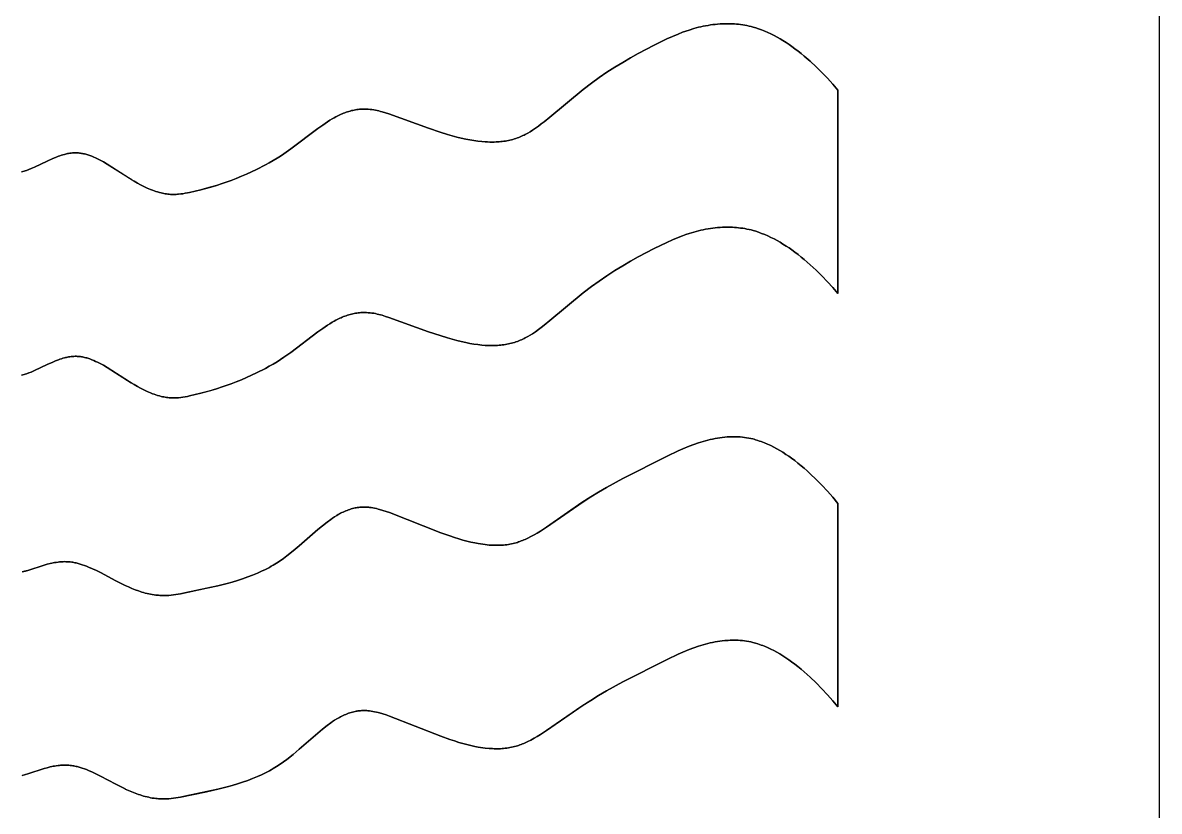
# Model space of a CAD drawing. Header units: feet. Extents: x 0 to 1.5, y 93.18 to 96.08.
# Drawn here: x 1.125 to 1.5, y 95.1123 to 95.3725 of the extents above; entities that cross this region are included whole.
import ezdxf

# ---------------------------------------------------------------- set-up
doc = ezdxf.new("R2010")
doc.units = ezdxf.units.FT
doc.header["$MEASUREMENT"] = 0
doc.layers.add('Default', color=7, linetype='Continuous', true_color=0x000000)

msp = doc.modelspace()

# ---------------------------------------------------------------- linework, layer by layer
at = {"layer": 'Default'}
msp.add_lwpolyline([(0, 96), (1.5, 96), (1.5, 93.33333), (0, 93.33333)], close=True, dxfattribs=at)
for points in [[(1.12464, 95.3233), (1.12505, 95.3234), (1.12546, 95.32352), (1.12585, 95.32364), (1.12624, 95.32376), (1.12701, 95.32404), (1.12777, 95.32433), (1.12885, 95.32479), (1.13306, 95.32679), (1.13491, 95.32764), (1.13584, 95.32804), (1.13679, 95.3284), (1.13727, 95.32857), (1.13776, 95.32873), (1.13824, 95.32888), (1.13873, 95.32902), (1.13908, 95.3291), (1.13942, 95.32918), (1.13977, 95.32926), (1.14011, 95.32932), (1.14055, 95.32939), (1.14099, 95.32944), (1.14142, 95.32948), (1.14186, 95.32951), (1.1423, 95.32952), (1.14252, 95.32952), (1.14274, 95.32952), (1.14296, 95.32951), (1.14318, 95.3295), (1.1434, 95.32948), (1.1437, 95.32946), (1.14405, 95.32941), (1.1444, 95.32936), (1.14475, 95.3293), (1.14509, 95.32923), (1.14543, 95.32915), (1.14577, 95.32907), (1.14611, 95.32898), (1.14644, 95.32888), (1.14678, 95.32877), (1.14711, 95.32865), (1.14777, 95.32841), (1.14842, 95.32814), (1.14906, 95.32786), (1.1497, 95.32756), (1.15032, 95.32725), (1.15096, 95.32691), (1.1516, 95.32656), (1.15287, 95.32583), (1.16078, 95.3208), (1.16081, 95.32079), (1.16181, 95.32018), (1.16285, 95.31957), (1.16391, 95.31899), (1.16499, 95.31843), (1.16609, 95.31791), (1.16665, 95.31766), (1.16721, 95.31743), (1.16778, 95.31721), (1.16834, 95.317), (1.16892, 95.3168), (1.16949, 95.31662), (1.17008, 95.31645), (1.17066, 95.31631), (1.17109, 95.31621), (1.17152, 95.31612), (1.17196, 95.31604), (1.17239, 95.31598), (1.17283, 95.31592), (1.17327, 95.31588), (1.17371, 95.31584), (1.17415, 95.31582), (1.17453, 95.31581), (1.1749, 95.31581), (1.17527, 95.31582), (1.17565, 95.31583), (1.17602, 95.31586), (1.17639, 95.31589), (1.17714, 95.31596), (1.17788, 95.31606), (1.17862, 95.31618), (1.17936, 95.31631), (1.18008, 95.31646), (1.18193, 95.31688), (1.18376, 95.31734), (1.18709, 95.31825), (1.18896, 95.31881), (1.19081, 95.31941), (1.19375, 95.32046), (1.19547, 95.32112), (1.19717, 95.32181), (1.19885, 95.32254), (1.20052, 95.32329), (1.20214, 95.32406), (1.20505, 95.32554), (1.20635, 95.32624), (1.20764, 95.32697), (1.2089, 95.32774), (1.21006, 95.32848), (1.2112, 95.32924), (1.21344, 95.33083), (1.22235, 95.33755), (1.22397, 95.33871), (1.22552, 95.33975), (1.22631, 95.34026), (1.22711, 95.34074), (1.22772, 95.34109), (1.22835, 95.34144), (1.22898, 95.34176), (1.22962, 95.34207), (1.23004, 95.34226), (1.23045, 95.34244), (1.23087, 95.34261), (1.23129, 95.34278), (1.23172, 95.34293), (1.23215, 95.34308), (1.23258, 95.34321), (1.23302, 95.34333), (1.23346, 95.34345), (1.2339, 95.34355), (1.23434, 95.34364), (1.23479, 95.34373), (1.23524, 95.3438), (1.23568, 95.34385), (1.23614, 95.3439), (1.23659, 95.34393), (1.23661, 95.34394), (1.23722, 95.34396), (1.23782, 95.34397), (1.23842, 95.34396), (1.23902, 95.34392), (1.23962, 95.34387), (1.24022, 95.3438), (1.24082, 95.34371), (1.24141, 95.3436), (1.24197, 95.34348), (1.24253, 95.34335), (1.24309, 95.34321), (1.24364, 95.34305), (1.24475, 95.34272), (1.24583, 95.34236), (1.25884, 95.33764), (1.26276, 95.33635), (1.2652, 95.33559), (1.2682, 95.33475), (1.26971, 95.33437), (1.27122, 95.33404), (1.27252, 95.33378), (1.27382, 95.33356), (1.27514, 95.33337), (1.27645, 95.33323), (1.27759, 95.33315), (1.27836, 95.33311), (1.27912, 95.33309), (1.27989, 95.33308), (1.28054, 95.33309), (1.28119, 95.33311), (1.2817, 95.33314), (1.28221, 95.33317), (1.28272, 95.33322), (1.28323, 95.33327), (1.28374, 95.33334), (1.28425, 95.33342), (1.28476, 95.3335), (1.28526, 95.3336), (1.28577, 95.33371), (1.28627, 95.33384), (1.28676, 95.33397), (1.28725, 95.33412), (1.28774, 95.33428), (1.28822, 95.33445), (1.2887, 95.33463), (1.28918, 95.33483), (1.2896, 95.33501), (1.29001, 95.3352), (1.29042, 95.3354), (1.29082, 95.3356), (1.29162, 95.33604), (1.29241, 95.3365), (1.29321, 95.337), (1.29417, 95.33764), (1.29514, 95.33833), (1.29611, 95.33905), (1.29708, 95.3398), (1.29897, 95.34132), (1.30988, 95.35045), (1.31264, 95.35257), (1.31515, 95.35437), (1.31772, 95.3561), (1.32033, 95.35778), (1.32296, 95.35938), (1.32552, 95.36087), (1.3281, 95.36232), (1.33334, 95.36507), (1.33751, 95.36711), (1.33935, 95.36794), (1.34121, 95.36872), (1.34271, 95.3693), (1.34379, 95.36969), (1.34487, 95.37005), (1.34642, 95.37052), (1.3472, 95.37074), (1.34798, 95.37094), (1.34876, 95.37112), (1.34954, 95.37129), (1.35032, 95.37145), (1.35111, 95.37159), (1.3519, 95.37171), (1.35269, 95.37182), (1.35348, 95.37191), (1.35428, 95.37198), (1.35508, 95.37204), (1.35589, 95.37208), (1.3567, 95.37211), (1.35787, 95.37212), (1.35852, 95.3721), (1.35917, 95.37208), (1.35982, 95.37204), (1.36047, 95.372), (1.36118, 95.37193), (1.36188, 95.37185), (1.36258, 95.37175), (1.36327, 95.37163), (1.36396, 95.3715), (1.36465, 95.37136), (1.36534, 95.37119), (1.36602, 95.37101), (1.36688, 95.37075), (1.36773, 95.37047), (1.36878, 95.37009), (1.36983, 95.36967), (1.37086, 95.36922), (1.37188, 95.36874), (1.37289, 95.36823), (1.37389, 95.36769), (1.37487, 95.36714), (1.37583, 95.36656), (1.3769, 95.36588), (1.37783, 95.36526), (1.37875, 95.36462), (1.37979, 95.36387), (1.38082, 95.36309), (1.38184, 95.36228), (1.38286, 95.36145), (1.38486, 95.35972), (1.38681, 95.35792), (1.3887, 95.35605), (1.39053, 95.35414), (1.39228, 95.3522), (1.39395, 95.35024)], [(1.39395, 95.35024), (1.39228, 95.3522), (1.39053, 95.35414), (1.3887, 95.35605), (1.38681, 95.35792), (1.38486, 95.35972), (1.38286, 95.36145), (1.38184, 95.36228), (1.38082, 95.36309), (1.37979, 95.36387), (1.37875, 95.36462), (1.37783, 95.36526), (1.3769, 95.36588), (1.37583, 95.36656), (1.37487, 95.36714), (1.37389, 95.36769), (1.37289, 95.36823), (1.37188, 95.36874), (1.37086, 95.36922), (1.36983, 95.36967), (1.36878, 95.37009), (1.36773, 95.37047), (1.36688, 95.37075), (1.36602, 95.37101), (1.36534, 95.37119), (1.36465, 95.37136), (1.36396, 95.3715), (1.36327, 95.37163), (1.36258, 95.37175), (1.36188, 95.37185), (1.36118, 95.37193), (1.36047, 95.372), (1.35982, 95.37204), (1.35917, 95.37208), (1.35852, 95.3721), (1.35751, 95.37212), (1.3567, 95.37211), (1.35589, 95.37208), (1.35508, 95.37204), (1.35428, 95.37198), (1.35348, 95.37191), (1.35269, 95.37182), (1.3519, 95.37171), (1.35111, 95.37159), (1.35032, 95.37145), (1.34954, 95.37129), (1.34876, 95.37112), (1.34798, 95.37094), (1.3472, 95.37074), (1.34642, 95.37052), (1.34487, 95.37005), (1.34379, 95.36969), (1.34271, 95.3693), (1.34121, 95.36872), (1.33935, 95.36794), (1.33751, 95.36711), (1.33334, 95.36507), (1.3281, 95.36232), (1.32552, 95.36087), (1.32296, 95.35938), (1.32033, 95.35778), (1.31772, 95.3561), (1.31515, 95.35437), (1.31264, 95.35257), (1.30988, 95.35045), (1.29897, 95.34132), (1.29708, 95.3398), (1.29611, 95.33905), (1.29514, 95.33833), (1.29417, 95.33764), (1.29321, 95.337), (1.29241, 95.3365), (1.29162, 95.33604), (1.29082, 95.3356), (1.29042, 95.3354), (1.29001, 95.3352), (1.2896, 95.33501), (1.28918, 95.33483), (1.2887, 95.33463), (1.28822, 95.33445), (1.28774, 95.33428), (1.28725, 95.33412), (1.28676, 95.33397), (1.28627, 95.33384), (1.28577, 95.33371), (1.28526, 95.3336), (1.28476, 95.3335), (1.28425, 95.33342), (1.28374, 95.33334), (1.28323, 95.33327), (1.28272, 95.33322), (1.28221, 95.33317), (1.2817, 95.33314), (1.28119, 95.33311), (1.28054, 95.33309), (1.27989, 95.33308), (1.27912, 95.33309), (1.27836, 95.33311), (1.27759, 95.33315), (1.27645, 95.33323), (1.27514, 95.33337), (1.27382, 95.33356), (1.27252, 95.33378), (1.27122, 95.33404), (1.26971, 95.33437), (1.2682, 95.33475), (1.2652, 95.33559), (1.26276, 95.33635), (1.25884, 95.33764), (1.24583, 95.34236), (1.24475, 95.34272), (1.24364, 95.34305), (1.24309, 95.34321), (1.24253, 95.34335), (1.24197, 95.34348), (1.24141, 95.3436), (1.24082, 95.34371), (1.24022, 95.3438), (1.23962, 95.34387), (1.23902, 95.34392), (1.23842, 95.34396), (1.23782, 95.34397), (1.23722, 95.34396), (1.23661, 95.34394), (1.23659, 95.34393), (1.23614, 95.3439), (1.23568, 95.34385), (1.23524, 95.3438), (1.23479, 95.34373), (1.23434, 95.34364), (1.2339, 95.34355), (1.23346, 95.34345), (1.23302, 95.34333), (1.23258, 95.34321), (1.23215, 95.34308), (1.23172, 95.34293), (1.23129, 95.34278), (1.23087, 95.34261), (1.23045, 95.34244), (1.23004, 95.34226), (1.22962, 95.34207), (1.22898, 95.34176), (1.22835, 95.34144), (1.22772, 95.34109), (1.22711, 95.34074), (1.22631, 95.34026), (1.22552, 95.33975), (1.22397, 95.33871), (1.22235, 95.33755), (1.21344, 95.33083), (1.2112, 95.32924), (1.21006, 95.32848), (1.2089, 95.32774), (1.20764, 95.32697), (1.20635, 95.32624), (1.20505, 95.32554), (1.20214, 95.32406), (1.20052, 95.32329), (1.19885, 95.32254), (1.19717, 95.32181), (1.19547, 95.32112), (1.19375, 95.32046), (1.19081, 95.31941), (1.18896, 95.31881), (1.18645, 95.31806), (1.18376, 95.31734), (1.18193, 95.31688), (1.18008, 95.31646), (1.17936, 95.31631), (1.17862, 95.31618), (1.17788, 95.31606), (1.17714, 95.31596), (1.17639, 95.31589), (1.17602, 95.31586), (1.17565, 95.31583), (1.17527, 95.31582), (1.1749, 95.31581), (1.17453, 95.31581), (1.17415, 95.31582), (1.17371, 95.31584), (1.17327, 95.31588), (1.17283, 95.31592), (1.17239, 95.31598), (1.17196, 95.31604), (1.17152, 95.31612), (1.17109, 95.31621), (1.17066, 95.31631), (1.17008, 95.31645), (1.16949, 95.31662), (1.16892, 95.3168), (1.16834, 95.317), (1.16778, 95.31721), (1.16721, 95.31743), (1.16665, 95.31766), (1.16609, 95.31791), (1.16499, 95.31843), (1.16391, 95.31899), (1.16285, 95.31957), (1.16181, 95.32018), (1.16081, 95.32079), (1.16078, 95.3208), (1.16028, 95.32111), (1.15287, 95.32583), (1.1516, 95.32656), (1.15096, 95.32691), (1.15032, 95.32725), (1.1497, 95.32756), (1.14906, 95.32786), (1.14842, 95.32814), (1.14777, 95.32841), (1.14711, 95.32865), (1.14678, 95.32877), (1.14644, 95.32888), (1.14611, 95.32898), (1.14577, 95.32907), (1.14543, 95.32915), (1.14509, 95.32923), (1.14475, 95.3293), (1.1444, 95.32936), (1.14405, 95.32941), (1.1437, 95.32946), (1.1434, 95.32948), (1.14318, 95.3295), (1.14296, 95.32951), (1.14274, 95.32952), (1.14252, 95.32952), (1.1423, 95.32952), (1.14186, 95.32951), (1.14142, 95.32948), (1.14099, 95.32944), (1.14055, 95.32939), (1.14011, 95.32932), (1.13977, 95.32926), (1.13942, 95.32918), (1.13908, 95.3291), (1.13873, 95.32902), (1.13824, 95.32888), (1.13776, 95.32873), (1.13727, 95.32857), (1.13679, 95.3284), (1.13584, 95.32804), (1.13491, 95.32764), (1.13306, 95.32679), (1.12885, 95.32479), (1.12777, 95.32433), (1.12701, 95.32404), (1.12624, 95.32376), (1.12585, 95.32364), (1.12546, 95.32352), (1.12505, 95.3234), (1.12464, 95.3233)], [(1.39395, 95.28313), (1.39395, 95.35024)], [(1.39395, 95.35024), (1.39395, 95.28313)], [(1.39395, 95.28313), (1.39228, 95.28509), (1.39053, 95.28703), (1.3887, 95.28894), (1.38681, 95.29081), (1.38486, 95.29261), (1.38286, 95.29434), (1.38184, 95.29517), (1.38082, 95.29598), (1.37979, 95.29676), (1.37875, 95.29751), (1.37783, 95.29815), (1.3769, 95.29877), (1.37583, 95.29945), (1.37487, 95.30002), (1.37389, 95.30058), (1.37289, 95.30112), (1.37188, 95.30163), (1.37086, 95.30211), (1.36983, 95.30256), (1.36878, 95.30298), (1.36773, 95.30336), (1.36688, 95.30364), (1.36602, 95.3039), (1.36534, 95.30408), (1.36465, 95.30424), (1.36396, 95.30439), (1.36327, 95.30452), (1.36258, 95.30464), (1.36188, 95.30473), (1.36118, 95.30482), (1.36047, 95.30488), (1.35982, 95.30493), (1.35917, 95.30497), (1.35852, 95.30499), (1.35751, 95.30501), (1.3567, 95.305), (1.35589, 95.30497), (1.35508, 95.30493), (1.35428, 95.30487), (1.35348, 95.3048), (1.35269, 95.3047), (1.3519, 95.3046), (1.35111, 95.30447), (1.35032, 95.30433), (1.34954, 95.30418), (1.34876, 95.30401), (1.34798, 95.30383), (1.3472, 95.30363), (1.34642, 95.30341), (1.34487, 95.30294), (1.34379, 95.30258), (1.34271, 95.30219), (1.34121, 95.30161), (1.33935, 95.30083), (1.33751, 95.29999), (1.33334, 95.29796), (1.3281, 95.29521), (1.32552, 95.29376), (1.32296, 95.29227), (1.32033, 95.29067), (1.31772, 95.28899), (1.31515, 95.28725), (1.31264, 95.28546), (1.30988, 95.28334), (1.29897, 95.27421), (1.29708, 95.27268), (1.29611, 95.27194), (1.29514, 95.27122), (1.29417, 95.27053), (1.29321, 95.26988), (1.29241, 95.26938), (1.29162, 95.26892), (1.29082, 95.26849), (1.29042, 95.26829), (1.29001, 95.26809), (1.2896, 95.2679), (1.28918, 95.26772), (1.2887, 95.26752), (1.28822, 95.26734), (1.28774, 95.26717), (1.28725, 95.26701), (1.28676, 95.26686), (1.28627, 95.26673), (1.28577, 95.2666), (1.28526, 95.26649), (1.28476, 95.26639), (1.28425, 95.2663), (1.28374, 95.26623), (1.28323, 95.26616), (1.28272, 95.26611), (1.28221, 95.26606), (1.2817, 95.26603), (1.28119, 95.266), (1.28054, 95.26598), (1.27989, 95.26597), (1.27912, 95.26597), (1.27836, 95.266), (1.27759, 95.26603), (1.27645, 95.26612), (1.27514, 95.26626), (1.27382, 95.26645), (1.27252, 95.26667), (1.27122, 95.26692), (1.26971, 95.26726), (1.2682, 95.26764), (1.2652, 95.26848), (1.26276, 95.26923), (1.25884, 95.27053), (1.24583, 95.27524), (1.24475, 95.2756), (1.24364, 95.27594), (1.24309, 95.2761), (1.24253, 95.27624), (1.24197, 95.27637), (1.24141, 95.27649), (1.24082, 95.2766), (1.24022, 95.27669), (1.23962, 95.27676), (1.23902, 95.27681), (1.23842, 95.27684), (1.23782, 95.27686), (1.23722, 95.27685), (1.23661, 95.27682), (1.23659, 95.27682), (1.23614, 95.27679), (1.23568, 95.27674), (1.23524, 95.27668), (1.23479, 95.27661), (1.23434, 95.27653), (1.2339, 95.27644), (1.23346, 95.27634), (1.23302, 95.27622), (1.23258, 95.2761), (1.23215, 95.27596), (1.23172, 95.27582), (1.23129, 95.27566), (1.23087, 95.2755), (1.23045, 95.27533), (1.23004, 95.27515), (1.22962, 95.27496), (1.22898, 95.27465), (1.22835, 95.27432), (1.22772, 95.27398), (1.22711, 95.27363), (1.22631, 95.27314), (1.22552, 95.27264), (1.22397, 95.2716), (1.22235, 95.27044), (1.21344, 95.26372), (1.2112, 95.26213), (1.21006, 95.26136), (1.2089, 95.26063), (1.20764, 95.25986), (1.20635, 95.25913), (1.20505, 95.25843), (1.20214, 95.25695), (1.20052, 95.25618), (1.19885, 95.25542), (1.19717, 95.2547), (1.19547, 95.25401), (1.19375, 95.25335), (1.19081, 95.2523), (1.18896, 95.2517), (1.18645, 95.25095), (1.18376, 95.25023), (1.18193, 95.24977), (1.18008, 95.24935), (1.17936, 95.2492), (1.17862, 95.24907), (1.17788, 95.24895), (1.17714, 95.24885), (1.17639, 95.24877), (1.17602, 95.24874), (1.17565, 95.24872), (1.17527, 95.24871), (1.1749, 95.2487), (1.17453, 95.2487), (1.17415, 95.24871), (1.17371, 95.24873), (1.17327, 95.24876), (1.17283, 95.24881), (1.17239, 95.24886), (1.17196, 95.24893), (1.17152, 95.24901), (1.17109, 95.2491), (1.17066, 95.24919), (1.17008, 95.24934), (1.16949, 95.24951), (1.16892, 95.24969), (1.16834, 95.24988), (1.16778, 95.25009), (1.16721, 95.25032), (1.16665, 95.25055), (1.16609, 95.2508), (1.16499, 95.25132), (1.16391, 95.25188), (1.16285, 95.25246), (1.16181, 95.25306), (1.16081, 95.25367), (1.16078, 95.25369), (1.16028, 95.254), (1.15287, 95.25871), (1.1516, 95.25945), (1.15096, 95.2598), (1.15032, 95.26014), (1.1497, 95.26045), (1.14906, 95.26075), (1.14842, 95.26103), (1.14777, 95.2613), (1.14711, 95.26154), (1.14678, 95.26166), (1.14644, 95.26176), (1.14611, 95.26186), (1.14577, 95.26196), (1.14543, 95.26204), (1.14509, 95.26212), (1.14475, 95.26219), (1.1444, 95.26225), (1.14405, 95.2623), (1.1437, 95.26234), (1.1434, 95.26237), (1.14318, 95.26239), (1.14296, 95.2624), (1.14274, 95.26241), (1.14252, 95.26241), (1.1423, 95.26241), (1.14186, 95.2624), (1.14142, 95.26237), (1.14099, 95.26233), (1.14055, 95.26228), (1.14011, 95.26221), (1.13977, 95.26214), (1.13942, 95.26207), (1.13908, 95.26199), (1.13873, 95.26191), (1.13824, 95.26177), (1.13776, 95.26162), (1.13727, 95.26146), (1.13679, 95.26129), (1.13584, 95.26092), (1.13491, 95.26053), (1.13306, 95.25968), (1.12885, 95.25768), (1.12777, 95.25722), (1.12701, 95.25692), (1.12624, 95.25665), (1.12585, 95.25652), (1.12546, 95.25641), (1.12505, 95.25629), (1.12464, 95.25618)], [(1.12464, 95.25618), (1.12505, 95.25629), (1.12546, 95.25641), (1.12585, 95.25652), (1.12624, 95.25665), (1.12701, 95.25692), (1.12777, 95.25722), (1.12885, 95.25768), (1.13306, 95.25968), (1.13491, 95.26053), (1.13584, 95.26092), (1.13679, 95.26129), (1.13727, 95.26146), (1.13776, 95.26162), (1.13824, 95.26177), (1.13873, 95.26191), (1.13908, 95.26199), (1.13942, 95.26207), (1.13977, 95.26214), (1.14011, 95.26221), (1.14055, 95.26228), (1.14099, 95.26233), (1.14142, 95.26237), (1.14186, 95.2624), (1.1423, 95.26241), (1.14252, 95.26241), (1.14274, 95.26241), (1.14296, 95.2624), (1.14318, 95.26239), (1.1434, 95.26237), (1.1437, 95.26234), (1.14405, 95.2623), (1.1444, 95.26225), (1.14475, 95.26219), (1.14509, 95.26212), (1.14543, 95.26204), (1.14577, 95.26196), (1.14611, 95.26186), (1.14644, 95.26176), (1.14678, 95.26166), (1.14711, 95.26154), (1.14777, 95.2613), (1.14842, 95.26103), (1.14906, 95.26075), (1.1497, 95.26045), (1.15032, 95.26014), (1.15096, 95.2598), (1.1516, 95.25945), (1.15287, 95.25871), (1.16078, 95.25369), (1.16081, 95.25367), (1.16181, 95.25306), (1.16285, 95.25246), (1.16391, 95.25188), (1.16499, 95.25132), (1.16609, 95.2508), (1.16665, 95.25055), (1.16721, 95.25032), (1.16778, 95.25009), (1.16834, 95.24988), (1.16892, 95.24969), (1.16949, 95.24951), (1.17008, 95.24934), (1.17066, 95.24919), (1.17109, 95.2491), (1.17152, 95.24901), (1.17196, 95.24893), (1.17239, 95.24886), (1.17283, 95.24881), (1.17327, 95.24876), (1.17371, 95.24873), (1.17415, 95.24871), (1.17453, 95.2487), (1.1749, 95.2487), (1.17527, 95.24871), (1.17565, 95.24872), (1.17602, 95.24874), (1.17639, 95.24877), (1.17714, 95.24885), (1.17788, 95.24895), (1.17862, 95.24907), (1.17936, 95.2492), (1.18008, 95.24935), (1.18193, 95.24977), (1.18376, 95.25023), (1.18709, 95.25113), (1.18896, 95.2517), (1.19081, 95.2523), (1.19375, 95.25335), (1.19547, 95.25401), (1.19717, 95.2547), (1.19885, 95.25542), (1.20052, 95.25618), (1.20214, 95.25695), (1.20505, 95.25843), (1.20635, 95.25913), (1.20764, 95.25986), (1.2089, 95.26063), (1.21006, 95.26136), (1.2112, 95.26213), (1.21344, 95.26372), (1.22235, 95.27044), (1.22397, 95.2716), (1.22552, 95.27264), (1.22631, 95.27314), (1.22711, 95.27363), (1.22772, 95.27398), (1.22835, 95.27432), (1.22898, 95.27465), (1.22962, 95.27496), (1.23004, 95.27515), (1.23045, 95.27533), (1.23087, 95.2755), (1.23129, 95.27566), (1.23172, 95.27582), (1.23215, 95.27596), (1.23258, 95.2761), (1.23302, 95.27622), (1.23346, 95.27634), (1.2339, 95.27644), (1.23434, 95.27653), (1.23479, 95.27661), (1.23524, 95.27668), (1.23568, 95.27674), (1.23614, 95.27679), (1.23659, 95.27682), (1.23661, 95.27682), (1.23722, 95.27685), (1.23782, 95.27686), (1.23842, 95.27684), (1.23902, 95.27681), (1.23962, 95.27676), (1.24022, 95.27669), (1.24082, 95.2766), (1.24141, 95.27649), (1.24197, 95.27637), (1.24253, 95.27624), (1.24309, 95.2761), (1.24364, 95.27594), (1.24475, 95.2756), (1.24583, 95.27524), (1.25884, 95.27053), (1.26276, 95.26923), (1.2652, 95.26848), (1.2682, 95.26764), (1.26971, 95.26726), (1.27122, 95.26692), (1.27252, 95.26667), (1.27382, 95.26645), (1.27514, 95.26626), (1.27645, 95.26612), (1.27759, 95.26603), (1.27836, 95.266), (1.27912, 95.26597), (1.27989, 95.26597), (1.28054, 95.26598), (1.28119, 95.266), (1.2817, 95.26603), (1.28221, 95.26606), (1.28272, 95.26611), (1.28323, 95.26616), (1.28374, 95.26623), (1.28425, 95.2663), (1.28476, 95.26639), (1.28526, 95.26649), (1.28577, 95.2666), (1.28627, 95.26673), (1.28676, 95.26686), (1.28725, 95.26701), (1.28774, 95.26717), (1.28822, 95.26734), (1.2887, 95.26752), (1.28918, 95.26772), (1.2896, 95.2679), (1.29001, 95.26809), (1.29042, 95.26829), (1.29082, 95.26849), (1.29162, 95.26892), (1.29241, 95.26938), (1.29321, 95.26988), (1.29417, 95.27053), (1.29514, 95.27122), (1.29611, 95.27194), (1.29708, 95.27268), (1.29897, 95.27421), (1.30988, 95.28334), (1.31264, 95.28546), (1.31515, 95.28725), (1.31772, 95.28899), (1.32033, 95.29067), (1.32296, 95.29227), (1.32552, 95.29376), (1.3281, 95.29521), (1.33334, 95.29796), (1.33751, 95.29999), (1.33935, 95.30083), (1.34121, 95.30161), (1.34271, 95.30219), (1.34379, 95.30258), (1.34487, 95.30294), (1.34642, 95.30341), (1.3472, 95.30363), (1.34798, 95.30383), (1.34876, 95.30401), (1.34954, 95.30418), (1.35032, 95.30433), (1.35111, 95.30447), (1.3519, 95.3046), (1.35269, 95.3047), (1.35348, 95.3048), (1.35428, 95.30487), (1.35508, 95.30493), (1.35589, 95.30497), (1.3567, 95.305), (1.35787, 95.305), (1.35852, 95.30499), (1.35917, 95.30497), (1.35982, 95.30493), (1.36047, 95.30488), (1.36118, 95.30482), (1.36188, 95.30473), (1.36258, 95.30464), (1.36327, 95.30452), (1.36396, 95.30439), (1.36465, 95.30424), (1.36534, 95.30408), (1.36602, 95.3039), (1.36688, 95.30364), (1.36773, 95.30336), (1.36878, 95.30298), (1.36983, 95.30256), (1.37086, 95.30211), (1.37188, 95.30163), (1.37289, 95.30112), (1.37389, 95.30058), (1.37487, 95.30002), (1.37583, 95.29945), (1.3769, 95.29877), (1.37783, 95.29815), (1.37875, 95.29751), (1.37979, 95.29676), (1.38082, 95.29598), (1.38184, 95.29517), (1.38286, 95.29434), (1.38486, 95.29261), (1.38681, 95.29081), (1.3887, 95.28894), (1.39053, 95.28703), (1.39228, 95.28509), (1.39395, 95.28313)], [(1.12476, 95.19131), (1.12588, 95.19159), (1.12664, 95.19181), (1.13212, 95.19354), (1.13309, 95.19381), (1.13406, 95.19405), (1.13455, 95.19417), (1.13504, 95.19427), (1.13553, 95.19436), (1.13602, 95.19444), (1.13673, 95.19454), (1.13709, 95.19458), (1.13744, 95.19462), (1.1379, 95.19465), (1.13835, 95.19467), (1.13881, 95.19468), (1.13926, 95.19467), (1.13971, 95.19466), (1.14016, 95.19463), (1.14062, 95.19459), (1.14115, 95.19452), (1.14151, 95.19447), (1.14187, 95.1944), (1.14223, 95.19433), (1.14259, 95.19425), (1.14294, 95.19417), (1.14328, 95.19408), (1.14398, 95.19388), (1.14466, 95.19367), (1.14535, 95.19343), (1.14602, 95.19317), (1.14669, 95.1929), (1.14801, 95.19233), (1.14931, 95.19172), (1.15061, 95.19107), (1.15573, 95.18836), (1.15831, 95.18705), (1.15883, 95.18681), (1.15885, 95.1868), (1.15988, 95.18632), (1.16097, 95.18585), (1.16207, 95.18541), (1.16318, 95.18501), (1.16374, 95.18482), (1.16431, 95.18465), (1.16487, 95.18448), (1.16544, 95.18433), (1.16602, 95.18418), (1.16659, 95.18405), (1.16717, 95.18393), (1.16776, 95.18383), (1.16834, 95.18374), (1.16893, 95.18366), (1.16937, 95.18361), (1.16982, 95.18357), (1.17026, 95.18354), (1.17071, 95.18352), (1.17115, 95.1835), (1.1716, 95.1835), (1.17204, 95.1835), (1.17249, 95.18352), (1.17324, 95.18356), (1.174, 95.18363), (1.17476, 95.18373), (1.17552, 95.18383), (1.17703, 95.1841), (1.18563, 95.1859), (1.18942, 95.18674), (1.1924, 95.18748), (1.19413, 95.18796), (1.19585, 95.18847), (1.19755, 95.18902), (1.19924, 95.18962), (1.20086, 95.19024), (1.20247, 95.19091), (1.20379, 95.1915), (1.20509, 95.19212), (1.20637, 95.19279), (1.207, 95.19314), (1.20762, 95.19351), (1.2082, 95.19386), (1.20877, 95.19422), (1.2099, 95.19498), (1.21101, 95.19577), (1.2121, 95.19658), (1.21418, 95.19822), (1.21622, 95.19992), (1.22239, 95.20526), (1.2239, 95.20652), (1.22544, 95.20773), (1.22665, 95.20862), (1.22726, 95.20905), (1.22789, 95.20946), (1.22868, 95.20995), (1.22909, 95.21019), (1.22949, 95.21042), (1.2299, 95.21064), (1.23032, 95.21085), (1.23074, 95.21105), (1.23116, 95.21124), (1.23159, 95.21142), (1.23202, 95.2116), (1.23245, 95.21176), (1.23289, 95.21191), (1.23334, 95.21205), (1.23379, 95.21217), (1.23424, 95.21228), (1.2347, 95.21238), (1.23473, 95.21239), (1.23502, 95.21244), (1.23532, 95.21249), (1.23561, 95.21254), (1.2359, 95.21258), (1.2362, 95.21261), (1.23649, 95.21263), (1.23679, 95.21265), (1.23708, 95.21267), (1.23738, 95.21268), (1.23767, 95.21268), (1.23797, 95.21267), (1.23827, 95.21267), (1.23856, 95.21265), (1.23886, 95.21263), (1.23916, 95.2126), (1.23945, 95.21257), (1.24001, 95.2125), (1.24057, 95.2124), (1.24112, 95.21229), (1.24168, 95.21217), (1.24223, 95.21203), (1.24277, 95.21189), (1.24385, 95.21157), (1.24492, 95.21122), (1.24599, 95.21084), (1.26297, 95.20422), (1.26593, 95.20315), (1.26743, 95.20264), (1.26893, 95.20217), (1.27022, 95.20179), (1.27152, 95.20145), (1.27283, 95.20113), (1.27415, 95.20085), (1.2753, 95.20064), (1.27607, 95.20051), (1.27684, 95.2004), (1.27762, 95.20031), (1.27895, 95.20017), (1.28002, 95.2001), (1.28054, 95.20008), (1.28107, 95.20007), (1.28159, 95.20007), (1.28212, 95.20008), (1.28264, 95.20009), (1.28316, 95.20012), (1.28368, 95.20016), (1.2842, 95.20022), (1.28472, 95.20028), (1.28523, 95.20036), (1.28575, 95.20045), (1.28627, 95.20055), (1.28679, 95.20067), (1.28731, 95.2008), (1.28776, 95.20092), (1.2882, 95.20105), (1.28863, 95.2012), (1.28907, 95.20135), (1.2895, 95.2015), (1.28993, 95.20167), (1.29035, 95.20184), (1.29078, 95.20203), (1.29164, 95.20242), (1.29268, 95.20295), (1.29373, 95.20351), (1.29478, 95.20412), (1.29582, 95.20475), (1.29787, 95.20606), (1.30992, 95.21441), (1.3124, 95.21601), (1.31499, 95.2176), (1.31764, 95.21915), (1.323, 95.22209), (1.33762, 95.22952), (1.3413, 95.23126), (1.34278, 95.23191), (1.34492, 95.23279), (1.34644, 95.23336), (1.34796, 95.23388), (1.3495, 95.23435), (1.35028, 95.23457), (1.35106, 95.23477), (1.35185, 95.23496), (1.35264, 95.23513), (1.35343, 95.23529), (1.35422, 95.23543), (1.35502, 95.23555), (1.35582, 95.23565), (1.35662, 95.23574), (1.35778, 95.23583), (1.35843, 95.23586), (1.35907, 95.23588), (1.35972, 95.23588), (1.36037, 95.23588), (1.36107, 95.23585), (1.36177, 95.23581), (1.36246, 95.23574), (1.36315, 95.23566), (1.36384, 95.23556), (1.36453, 95.23544), (1.36521, 95.2353), (1.3659, 95.23514), (1.36633, 95.23503), (1.36675, 95.23491), (1.3676, 95.23465), (1.36814, 95.23447), (1.36867, 95.23428), (1.3692, 95.23408), (1.36972, 95.23388), (1.37077, 95.23343), (1.3718, 95.23295), (1.37281, 95.23244), (1.37381, 95.2319), (1.37479, 95.23133), (1.37575, 95.23075), (1.37683, 95.23006), (1.37777, 95.22942), (1.3787, 95.22876), (1.37975, 95.22799), (1.38078, 95.22718), (1.38182, 95.22634), (1.38284, 95.22548), (1.38385, 95.2246), (1.38485, 95.22369), (1.38681, 95.22182), (1.38871, 95.21989), (1.39054, 95.21791), (1.39229, 95.2159), (1.39395, 95.21388)], [(1.39395, 95.21388), (1.39229, 95.2159), (1.39054, 95.21791), (1.38871, 95.21989), (1.38681, 95.22182), (1.38485, 95.22369), (1.38385, 95.2246), (1.38284, 95.22548), (1.38182, 95.22634), (1.38078, 95.22718), (1.37975, 95.22799), (1.3787, 95.22876), (1.37777, 95.22942), (1.37683, 95.23006), (1.37575, 95.23075), (1.37479, 95.23133), (1.37381, 95.2319), (1.37281, 95.23244), (1.3718, 95.23295), (1.37077, 95.23343), (1.36972, 95.23388), (1.3692, 95.23408), (1.36867, 95.23428), (1.36814, 95.23447), (1.3676, 95.23465), (1.36675, 95.23491), (1.36633, 95.23503), (1.3659, 95.23514), (1.36521, 95.2353), (1.36453, 95.23544), (1.36384, 95.23556), (1.36315, 95.23566), (1.36246, 95.23574), (1.36177, 95.23581), (1.36107, 95.23585), (1.36037, 95.23588), (1.35972, 95.23588), (1.35907, 95.23588), (1.35843, 95.23586), (1.35743, 95.2358), (1.35662, 95.23574), (1.35582, 95.23565), (1.35502, 95.23555), (1.35422, 95.23543), (1.35343, 95.23529), (1.35264, 95.23513), (1.35185, 95.23496), (1.35106, 95.23477), (1.35028, 95.23457), (1.3495, 95.23435), (1.34796, 95.23388), (1.34644, 95.23336), (1.34492, 95.23279), (1.34278, 95.23191), (1.3413, 95.23126), (1.33762, 95.22952), (1.323, 95.22209), (1.31764, 95.21915), (1.31499, 95.2176), (1.3124, 95.21601), (1.30951, 95.21414), (1.29787, 95.20606), (1.29582, 95.20475), (1.29478, 95.20412), (1.29373, 95.20351), (1.29268, 95.20295), (1.29164, 95.20242), (1.29078, 95.20203), (1.29035, 95.20184), (1.28993, 95.20167), (1.2895, 95.2015), (1.28907, 95.20135), (1.28863, 95.2012), (1.2882, 95.20105), (1.28776, 95.20092), (1.28731, 95.2008), (1.28679, 95.20067), (1.28627, 95.20055), (1.28575, 95.20045), (1.28523, 95.20036), (1.28472, 95.20028), (1.2842, 95.20022), (1.28368, 95.20016), (1.28316, 95.20012), (1.28264, 95.20009), (1.28212, 95.20008), (1.28159, 95.20007), (1.28107, 95.20007), (1.28054, 95.20008), (1.28002, 95.2001), (1.27895, 95.20017), (1.27762, 95.20031), (1.27684, 95.2004), (1.27607, 95.20051), (1.2753, 95.20064), (1.27415, 95.20085), (1.27283, 95.20113), (1.27152, 95.20145), (1.27022, 95.20179), (1.26893, 95.20217), (1.26743, 95.20264), (1.26593, 95.20315), (1.26297, 95.20422), (1.24599, 95.21084), (1.24492, 95.21122), (1.24385, 95.21157), (1.24277, 95.21189), (1.24223, 95.21203), (1.24168, 95.21217), (1.24112, 95.21229), (1.24057, 95.2124), (1.24001, 95.2125), (1.23945, 95.21257), (1.23916, 95.2126), (1.23886, 95.21263), (1.23856, 95.21265), (1.23827, 95.21267), (1.23797, 95.21267), (1.23767, 95.21268), (1.23738, 95.21268), (1.23708, 95.21267), (1.23679, 95.21265), (1.23649, 95.21263), (1.2362, 95.21261), (1.2359, 95.21258), (1.23561, 95.21254), (1.23532, 95.21249), (1.23502, 95.21244), (1.23473, 95.21239), (1.2347, 95.21238), (1.23424, 95.21228), (1.23379, 95.21217), (1.23334, 95.21205), (1.23289, 95.21191), (1.23245, 95.21176), (1.23202, 95.2116), (1.23159, 95.21142), (1.23116, 95.21124), (1.23074, 95.21105), (1.23032, 95.21085), (1.2299, 95.21064), (1.22949, 95.21042), (1.22909, 95.21019), (1.22868, 95.20995), (1.22789, 95.20946), (1.22726, 95.20905), (1.22665, 95.20862), (1.22544, 95.20773), (1.2239, 95.20652), (1.22239, 95.20526), (1.21622, 95.19992), (1.21418, 95.19822), (1.2121, 95.19658), (1.21101, 95.19577), (1.2099, 95.19498), (1.20877, 95.19422), (1.2082, 95.19386), (1.20762, 95.19351), (1.207, 95.19314), (1.20637, 95.19279), (1.20509, 95.19212), (1.20379, 95.1915), (1.20247, 95.19091), (1.20086, 95.19024), (1.19924, 95.18962), (1.19755, 95.18902), (1.19585, 95.18847), (1.19413, 95.18796), (1.1924, 95.18748), (1.18942, 95.18674), (1.17852, 95.18439), (1.17703, 95.1841), (1.17552, 95.18383), (1.17476, 95.18373), (1.174, 95.18363), (1.17324, 95.18356), (1.17249, 95.18352), (1.17204, 95.1835), (1.1716, 95.1835), (1.17115, 95.1835), (1.17071, 95.18352), (1.17026, 95.18354), (1.16982, 95.18357), (1.16937, 95.18361), (1.16893, 95.18366), (1.16834, 95.18374), (1.16776, 95.18383), (1.16717, 95.18393), (1.16659, 95.18405), (1.16602, 95.18418), (1.16544, 95.18433), (1.16487, 95.18448), (1.16431, 95.18465), (1.16374, 95.18482), (1.16318, 95.18501), (1.16207, 95.18541), (1.16097, 95.18585), (1.15988, 95.18632), (1.15885, 95.1868), (1.15883, 95.18681), (1.15831, 95.18705), (1.15573, 95.18836), (1.15061, 95.19107), (1.14931, 95.19172), (1.14801, 95.19233), (1.14669, 95.1929), (1.14602, 95.19317), (1.14535, 95.19343), (1.14466, 95.19367), (1.14398, 95.19388), (1.14328, 95.19408), (1.14294, 95.19417), (1.14259, 95.19425), (1.14223, 95.19433), (1.14187, 95.1944), (1.14151, 95.19447), (1.14107, 95.19453), (1.14062, 95.19459), (1.14016, 95.19463), (1.13971, 95.19466), (1.13926, 95.19467), (1.13881, 95.19468), (1.13835, 95.19467), (1.1379, 95.19465), (1.13744, 95.19462), (1.13709, 95.19458), (1.13673, 95.19454), (1.13602, 95.19444), (1.13553, 95.19436), (1.13504, 95.19427), (1.13455, 95.19417), (1.13406, 95.19405), (1.13309, 95.19381), (1.13212, 95.19354), (1.12664, 95.19181), (1.12554, 95.1915), (1.12476, 95.19131)], [(1.39395, 95.14676), (1.39395, 95.21388)], [(1.39395, 95.21388), (1.39395, 95.14676)], [(1.12476, 95.12419), (1.12588, 95.12448), (1.12664, 95.1247), (1.13212, 95.12642), (1.13309, 95.1267), (1.13406, 95.12694), (1.13455, 95.12705), (1.13504, 95.12716), (1.13553, 95.12725), (1.13602, 95.12733), (1.13673, 95.12743), (1.13709, 95.12747), (1.13744, 95.1275), (1.1379, 95.12754), (1.13835, 95.12756), (1.13881, 95.12756), (1.13926, 95.12756), (1.13971, 95.12754), (1.14016, 95.12752), (1.14062, 95.12747), (1.14115, 95.12741), (1.14151, 95.12735), (1.14187, 95.12729), (1.14223, 95.12722), (1.14259, 95.12714), (1.14294, 95.12706), (1.14328, 95.12697), (1.14398, 95.12677), (1.14466, 95.12655), (1.14535, 95.12632), (1.14602, 95.12606), (1.14669, 95.12579), (1.14801, 95.12522), (1.14931, 95.1246), (1.15061, 95.12395), (1.15573, 95.12125), (1.15831, 95.11994), (1.15883, 95.11969), (1.15885, 95.11968), (1.15988, 95.11921), (1.16097, 95.11874), (1.16207, 95.1183), (1.16318, 95.1179), (1.16374, 95.11771), (1.16431, 95.11754), (1.16487, 95.11737), (1.16544, 95.11721), (1.16602, 95.11707), (1.16659, 95.11694), (1.16717, 95.11682), (1.16776, 95.11671), (1.16834, 95.11662), (1.16893, 95.11655), (1.16937, 95.1165), (1.16982, 95.11646), (1.17026, 95.11643), (1.17071, 95.1164), (1.17115, 95.11639), (1.1716, 95.11639), (1.17204, 95.11639), (1.17249, 95.11641), (1.17324, 95.11645), (1.174, 95.11652), (1.17476, 95.11661), (1.17552, 95.11672), (1.17703, 95.11698), (1.18563, 95.11878), (1.18942, 95.11963), (1.1924, 95.12037), (1.19413, 95.12085), (1.19585, 95.12136), (1.19755, 95.12191), (1.19924, 95.12251), (1.20086, 95.12313), (1.20247, 95.1238), (1.20379, 95.12439), (1.20509, 95.12501), (1.20637, 95.12568), (1.207, 95.12603), (1.20762, 95.1264), (1.2082, 95.12675), (1.20877, 95.12711), (1.2099, 95.12787), (1.21101, 95.12865), (1.2121, 95.12946), (1.21418, 95.13111), (1.21622, 95.13281), (1.22239, 95.13815), (1.2239, 95.1394), (1.22544, 95.14062), (1.22665, 95.14151), (1.22726, 95.14193), (1.22789, 95.14235), (1.22868, 95.14284), (1.22909, 95.14308), (1.22949, 95.1433), (1.2299, 95.14352), (1.23032, 95.14373), (1.23074, 95.14394), (1.23116, 95.14413), (1.23159, 95.14431), (1.23202, 95.14448), (1.23245, 95.14465), (1.23289, 95.1448), (1.23334, 95.14493), (1.23379, 95.14506), (1.23424, 95.14517), (1.2347, 95.14527), (1.23473, 95.14528), (1.23502, 95.14533), (1.23532, 95.14538), (1.23561, 95.14543), (1.2359, 95.14546), (1.2362, 95.14549), (1.23649, 95.14552), (1.23679, 95.14554), (1.23708, 95.14556), (1.23738, 95.14556), (1.23767, 95.14557), (1.23797, 95.14556), (1.23827, 95.14555), (1.23856, 95.14554), (1.23886, 95.14552), (1.23916, 95.14549), (1.23945, 95.14546), (1.24001, 95.14538), (1.24057, 95.14529), (1.24112, 95.14518), (1.24168, 95.14506), (1.24223, 95.14492), (1.24277, 95.14477), (1.24385, 95.14446), (1.24492, 95.14411), (1.24599, 95.14373), (1.26297, 95.13711), (1.26593, 95.13604), (1.26743, 95.13553), (1.26893, 95.13506), (1.27022, 95.13468), (1.27152, 95.13433), (1.27283, 95.13402), (1.27415, 95.13374), (1.2753, 95.13353), (1.27607, 95.1334), (1.27684, 95.13329), (1.27762, 95.13319), (1.27895, 95.13306), (1.28002, 95.13299), (1.28054, 95.13297), (1.28107, 95.13296), (1.28159, 95.13296), (1.28212, 95.13296), (1.28264, 95.13298), (1.28316, 95.13301), (1.28368, 95.13305), (1.2842, 95.1331), (1.28472, 95.13317), (1.28523, 95.13325), (1.28575, 95.13334), (1.28627, 95.13344), (1.28679, 95.13356), (1.28731, 95.13369), (1.28776, 95.13381), (1.2882, 95.13394), (1.28863, 95.13408), (1.28907, 95.13423), (1.2895, 95.13439), (1.28993, 95.13456), (1.29035, 95.13473), (1.29078, 95.13491), (1.29164, 95.13531), (1.29268, 95.13583), (1.29373, 95.1364), (1.29478, 95.137), (1.29582, 95.13764), (1.29787, 95.13895), (1.30992, 95.1473), (1.3124, 95.1489), (1.31499, 95.15049), (1.31764, 95.15204), (1.323, 95.15498), (1.33762, 95.1624), (1.3413, 95.16414), (1.34278, 95.1648), (1.34492, 95.16568), (1.34644, 95.16624), (1.34796, 95.16677), (1.3495, 95.16724), (1.35028, 95.16746), (1.35106, 95.16766), (1.35185, 95.16785), (1.35264, 95.16802), (1.35343, 95.16818), (1.35422, 95.16831), (1.35502, 95.16844), (1.35582, 95.16854), (1.35662, 95.16862), (1.35778, 95.16871), (1.35843, 95.16875), (1.35907, 95.16877), (1.35972, 95.16877), (1.36037, 95.16876), (1.36107, 95.16874), (1.36177, 95.16869), (1.36246, 95.16863), (1.36315, 95.16855), (1.36384, 95.16845), (1.36453, 95.16833), (1.36521, 95.16819), (1.3659, 95.16803), (1.36633, 95.16792), (1.36675, 95.1678), (1.3676, 95.16754), (1.36814, 95.16736), (1.36867, 95.16717), (1.3692, 95.16697), (1.36972, 95.16676), (1.37077, 95.16632), (1.3718, 95.16584), (1.37281, 95.16532), (1.37381, 95.16479), (1.37479, 95.16422), (1.37575, 95.16364), (1.37683, 95.16294), (1.37777, 95.16231), (1.3787, 95.16165), (1.37975, 95.16087), (1.38078, 95.16007), (1.38182, 95.15923), (1.38284, 95.15837), (1.38385, 95.15749), (1.38485, 95.15658), (1.38681, 95.15471), (1.38871, 95.15277), (1.39054, 95.15079), (1.39229, 95.14878), (1.39395, 95.14676)], [(1.39395, 95.14676), (1.39229, 95.14878), (1.39054, 95.15079), (1.38871, 95.15277), (1.38681, 95.15471), (1.38485, 95.15658), (1.38385, 95.15749), (1.38284, 95.15837), (1.38182, 95.15923), (1.38078, 95.16007), (1.37975, 95.16087), (1.3787, 95.16165), (1.37777, 95.16231), (1.37683, 95.16294), (1.37575, 95.16364), (1.37479, 95.16422), (1.37381, 95.16479), (1.37281, 95.16532), (1.3718, 95.16584), (1.37077, 95.16632), (1.36972, 95.16676), (1.3692, 95.16697), (1.36867, 95.16717), (1.36814, 95.16736), (1.3676, 95.16754), (1.36675, 95.1678), (1.36633, 95.16792), (1.3659, 95.16803), (1.36521, 95.16819), (1.36453, 95.16833), (1.36384, 95.16845), (1.36315, 95.16855), (1.36246, 95.16863), (1.36177, 95.16869), (1.36107, 95.16874), (1.36037, 95.16876), (1.35972, 95.16877), (1.35907, 95.16877), (1.35843, 95.16875), (1.35743, 95.16869), (1.35662, 95.16862), (1.35582, 95.16854), (1.35502, 95.16844), (1.35422, 95.16831), (1.35343, 95.16818), (1.35264, 95.16802), (1.35185, 95.16785), (1.35106, 95.16766), (1.35028, 95.16746), (1.3495, 95.16724), (1.34796, 95.16677), (1.34644, 95.16624), (1.34492, 95.16568), (1.34278, 95.1648), (1.3413, 95.16414), (1.33762, 95.1624), (1.323, 95.15498), (1.31764, 95.15204), (1.31499, 95.15049), (1.3124, 95.1489), (1.30951, 95.14702), (1.29787, 95.13895), (1.29582, 95.13764), (1.29478, 95.137), (1.29373, 95.1364), (1.29268, 95.13583), (1.29164, 95.13531), (1.29078, 95.13491), (1.29035, 95.13473), (1.28993, 95.13456), (1.2895, 95.13439), (1.28907, 95.13423), (1.28863, 95.13408), (1.2882, 95.13394), (1.28776, 95.13381), (1.28731, 95.13369), (1.28679, 95.13356), (1.28627, 95.13344), (1.28575, 95.13334), (1.28523, 95.13325), (1.28472, 95.13317), (1.2842, 95.1331), (1.28368, 95.13305), (1.28316, 95.13301), (1.28264, 95.13298), (1.28212, 95.13296), (1.28159, 95.13296), (1.28107, 95.13296), (1.28054, 95.13297), (1.28002, 95.13299), (1.27895, 95.13306), (1.27762, 95.13319), (1.27684, 95.13329), (1.27607, 95.1334), (1.2753, 95.13353), (1.27415, 95.13374), (1.27283, 95.13402), (1.27152, 95.13433), (1.27022, 95.13468), (1.26893, 95.13506), (1.26743, 95.13553), (1.26593, 95.13604), (1.26297, 95.13711), (1.24599, 95.14373), (1.24492, 95.14411), (1.24385, 95.14446), (1.24277, 95.14477), (1.24223, 95.14492), (1.24168, 95.14506), (1.24112, 95.14518), (1.24057, 95.14529), (1.24001, 95.14538), (1.23945, 95.14546), (1.23916, 95.14549), (1.23886, 95.14552), (1.23856, 95.14554), (1.23827, 95.14555), (1.23797, 95.14556), (1.23767, 95.14557), (1.23738, 95.14556), (1.23708, 95.14556), (1.23679, 95.14554), (1.23649, 95.14552), (1.2362, 95.14549), (1.2359, 95.14546), (1.23561, 95.14543), (1.23532, 95.14538), (1.23502, 95.14533), (1.23473, 95.14528), (1.2347, 95.14527), (1.23424, 95.14517), (1.23379, 95.14506), (1.23334, 95.14493), (1.23289, 95.1448), (1.23245, 95.14465), (1.23202, 95.14448), (1.23159, 95.14431), (1.23116, 95.14413), (1.23074, 95.14394), (1.23032, 95.14373), (1.2299, 95.14352), (1.22949, 95.1433), (1.22909, 95.14308), (1.22868, 95.14284), (1.22789, 95.14235), (1.22726, 95.14193), (1.22665, 95.14151), (1.22544, 95.14062), (1.2239, 95.1394), (1.22239, 95.13815), (1.21622, 95.13281), (1.21418, 95.13111), (1.2121, 95.12946), (1.21101, 95.12865), (1.2099, 95.12787), (1.20877, 95.12711), (1.2082, 95.12675), (1.20762, 95.1264), (1.207, 95.12603), (1.20637, 95.12568), (1.20509, 95.12501), (1.20379, 95.12439), (1.20247, 95.1238), (1.20086, 95.12313), (1.19924, 95.12251), (1.19755, 95.12191), (1.19585, 95.12136), (1.19413, 95.12085), (1.1924, 95.12037), (1.18942, 95.11963), (1.17852, 95.11728), (1.17703, 95.11698), (1.17552, 95.11672), (1.17476, 95.11661), (1.174, 95.11652), (1.17324, 95.11645), (1.17249, 95.11641), (1.17204, 95.11639), (1.1716, 95.11639), (1.17115, 95.11639), (1.17071, 95.1164), (1.17026, 95.11643), (1.16982, 95.11646), (1.16937, 95.1165), (1.16893, 95.11655), (1.16834, 95.11662), (1.16776, 95.11671), (1.16717, 95.11682), (1.16659, 95.11694), (1.16602, 95.11707), (1.16544, 95.11721), (1.16487, 95.11737), (1.16431, 95.11754), (1.16374, 95.11771), (1.16318, 95.1179), (1.16207, 95.1183), (1.16097, 95.11874), (1.15988, 95.11921), (1.15885, 95.11968), (1.15883, 95.11969), (1.15831, 95.11994), (1.15573, 95.12125), (1.15061, 95.12395), (1.14931, 95.1246), (1.14801, 95.12522), (1.14669, 95.12579), (1.14602, 95.12606), (1.14535, 95.12632), (1.14466, 95.12655), (1.14398, 95.12677), (1.14328, 95.12697), (1.14294, 95.12706), (1.14259, 95.12714), (1.14223, 95.12722), (1.14187, 95.12729), (1.14151, 95.12735), (1.14107, 95.12742), (1.14062, 95.12747), (1.14016, 95.12752), (1.13971, 95.12754), (1.13926, 95.12756), (1.13881, 95.12756), (1.13835, 95.12756), (1.1379, 95.12754), (1.13744, 95.1275), (1.13709, 95.12747), (1.13673, 95.12743), (1.13602, 95.12733), (1.13553, 95.12725), (1.13504, 95.12716), (1.13455, 95.12705), (1.13406, 95.12694), (1.13309, 95.1267), (1.13212, 95.12642), (1.12664, 95.1247), (1.12554, 95.12439), (1.12476, 95.12419)]]:
    msp.add_lwpolyline(points, dxfattribs=at)
for points in [[(1.39395, 95.35024, 0), (1.39395, 95.35024, 0)], [(1.39395, 95.28313, 0), (1.39395, 95.28313, 0)], [(1.39395, 95.21388, 0), (1.39395, 95.21388, 0)], [(1.39395, 95.14676, 0), (1.39395, 95.14676, 0)]]:
    msp.add_polyline3d(points, close=True, dxfattribs=at)

doc.saveas('drawing.dxf')
